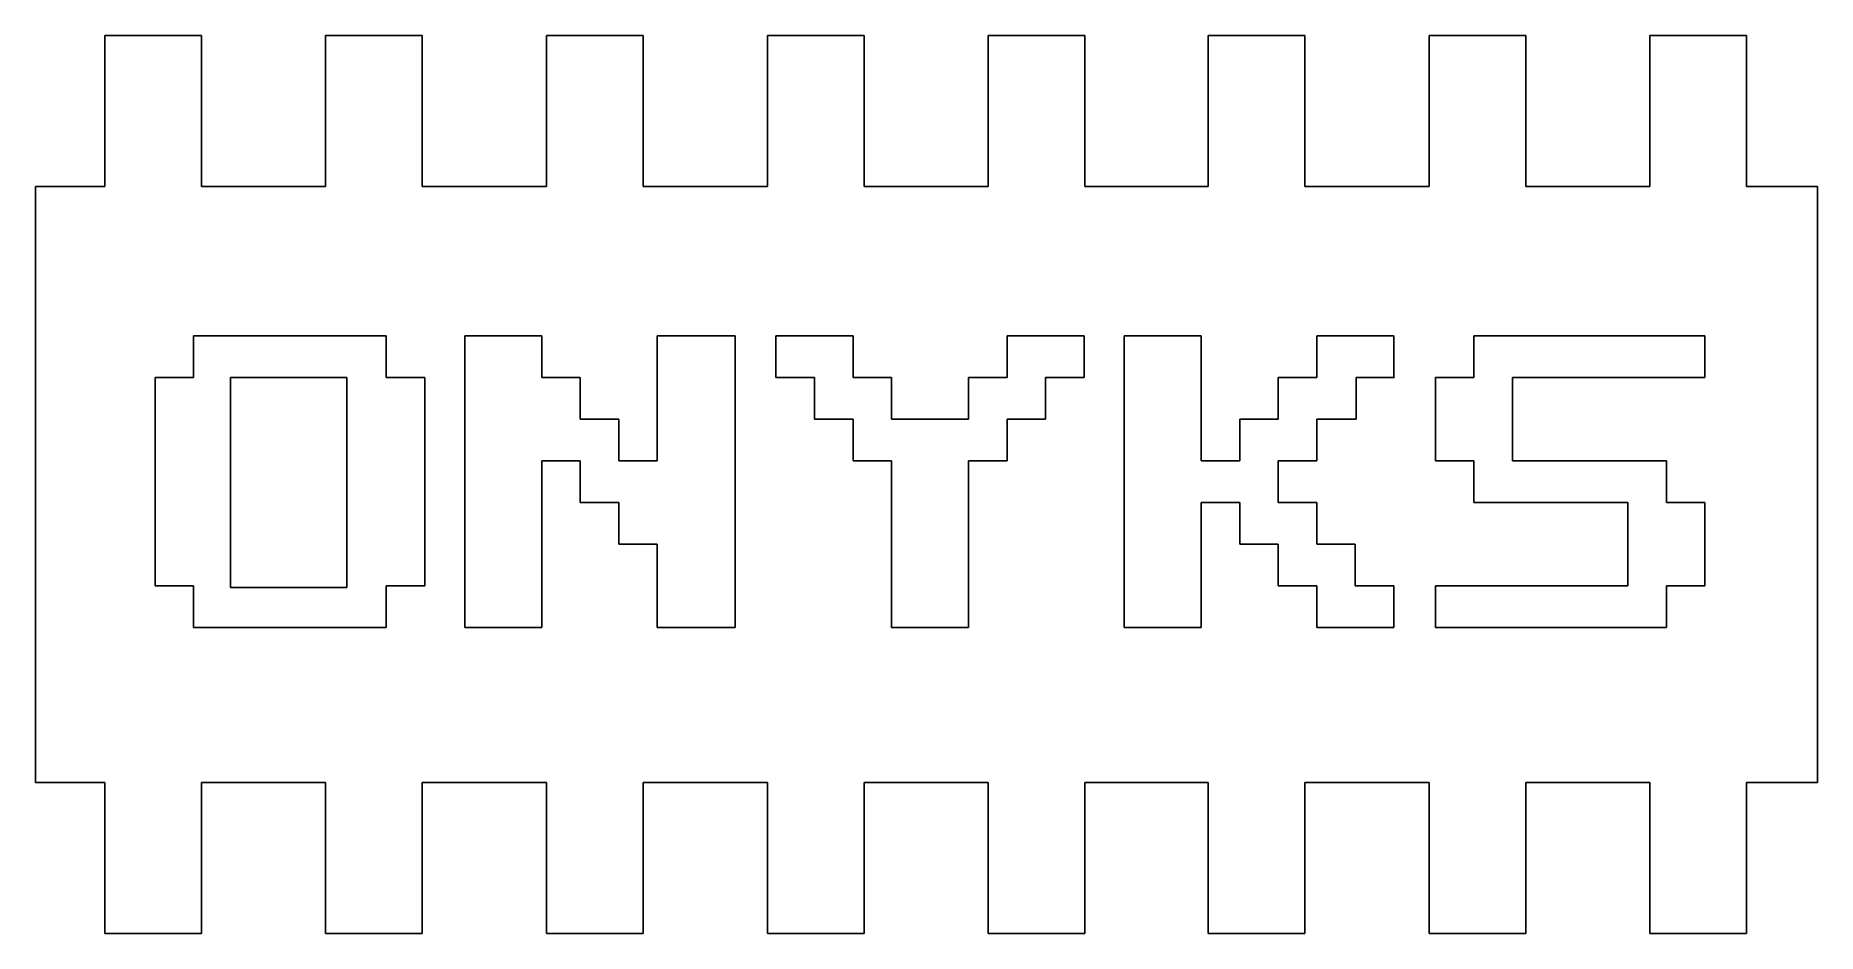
# Model space of a CAD drawing. Extents: x 0 to 1519, y 0 to 765.
import ezdxf

# ---------------------------------------------------------------- set-up
doc = ezdxf.new("R2010")
doc.units = 0

msp = doc.modelspace()

# ---------------------------------------------------------------- linework, layer by layer
at = {"layer": 'Layer 1'}
for p, q in [((141.412, 765.361), (58.9773, 765.361)), ((58.9773, 765.361), (58.9773, 636.683)), ((141.412, 636.683), (141.412, 765.361)), ((329.736, 765.361), (247.302, 765.361)), ((247.302, 765.361), (247.302, 636.683)), ((329.736, 636.683), (329.736, 765.361)), ((518.06, 765.361), (435.626, 765.361)), ((435.626, 765.361), (435.626, 636.683)), ((518.06, 636.683), (518.06, 765.361)), ((706.384, 765.361), (623.951, 765.361)), ((623.951, 765.361), (623.951, 636.683)), ((706.384, 636.683), (706.384, 765.361)), ((894.71, 765.361), (812.275, 765.361)), ((812.275, 765.361), (812.275, 636.683)), ((894.71, 636.683), (894.71, 765.361)), ((1082.36, 765.361), (999.93, 765.361)), ((999.93, 765.361), (999.93, 636.683)), ((1082.36, 636.683), (1082.36, 765.361)), ((1270.69, 765.361), (1188.25, 765.361)), ((1188.25, 765.361), (1188.25, 636.683)), ((1270.69, 636.683), (1270.69, 765.361)), ((1376.58, 765.361), (1376.58, 636.683)), ((1459.01, 765.361), (1376.58, 765.361)), ((1459.01, 636.683), (1459.01, 765.361)), ((58.9773, 636.683), (0, 636.683)), ((0, 636.683), (0, 128.676)), ((247.302, 636.683), (141.412, 636.683)), ((435.626, 636.683), (329.736, 636.683)), ((623.951, 636.683), (518.06, 636.683)), ((812.275, 636.683), (706.384, 636.683)), ((999.93, 636.683), (894.71, 636.683)), ((1188.25, 636.683), (1082.36, 636.683)), ((1376.58, 636.683), (1270.69, 636.683)), ((1519.33, 636.683), (1459.01, 636.683)), ((1519.33, 128.676), (1519.33, 636.683)), ((134.709, 473.827), (134.709, 509.347)), ((134.709, 509.347), (298.906, 509.347)), ((298.906, 509.347), (298.906, 473.827)), ((365.926, 260.705), (365.926, 509.347)), ((365.926, 509.347), (431.605, 509.347)), ((431.605, 509.347), (431.605, 473.827)), ((530.123, 402.786), (530.123, 509.347)), ((530.123, 509.347), (596.473, 509.347)), ((596.473, 509.347), (596.473, 260.705)), ((631.322, 473.827), (631.322, 509.347)), ((631.322, 509.347), (697.001, 509.347)), ((697.001, 509.347), (697.001, 473.827)), ((828.36, 473.827), (828.36, 509.347)), ((828.36, 509.347), (894.039, 509.347)), ((894.039, 509.347), (894.039, 473.827)), ((928.218, 260.705), (928.218, 509.347)), ((928.218, 509.347), (993.898, 509.347)), ((993.898, 509.347), (993.898, 402.786)), ((1092.42, 473.827), (1092.42, 509.347)), ((1092.42, 509.347), (1158.1, 509.347)), ((1158.1, 509.347), (1158.1, 473.827)), ((1226.46, 473.827), (1226.46, 509.347)), ((1226.46, 509.347), (1423.49, 509.347)), ((1423.49, 509.347), (1423.49, 473.827)), ((101.87, 331.745), (101.87, 473.827)), ((101.87, 473.827), (134.709, 473.827)), ((199.048, 473.827), (166.208, 473.827)), ((166.208, 473.827), (166.208, 294.886)), ((265.397, 473.827), (199.048, 473.827)), ((265.397, 294.886), (265.397, 473.827)), ((298.906, 473.827), (331.746, 473.827)), ((331.746, 473.827), (331.746, 296.225)), ((431.605, 473.827), (464.445, 473.827)), ((464.445, 473.827), (464.445, 438.306)), ((664.162, 473.827), (631.322, 473.827)), ((664.162, 438.306), (664.162, 473.827)), ((697.001, 473.827), (729.841, 473.827)), ((729.841, 473.827), (729.841, 438.306)), ((795.521, 438.306), (795.521, 473.827)), ((795.521, 473.827), (828.36, 473.827)), ((894.039, 473.827), (861.2, 473.827)), ((861.2, 473.827), (861.2, 438.306)), ((1059.58, 438.306), (1059.58, 473.827)), ((1059.58, 473.827), (1092.42, 473.827)), ((1158.77, 473.827), (1125.93, 473.827)), ((1125.93, 473.827), (1125.93, 438.306)), ((1158.1, 473.827), (1158.77, 473.827)), ((1193.62, 438.306), (1193.62, 473.827)), ((1193.62, 473.827), (1226.46, 473.827)), ((1423.49, 473.827), (1259.29, 473.827)), ((1259.29, 473.827), (1259.29, 402.786)), ((464.445, 438.306), (497.283, 438.306)), ((497.283, 438.306), (497.283, 402.786)), ((697.001, 438.306), (664.162, 438.306)), ((697.001, 402.786), (697.001, 438.306)), ((729.841, 438.306), (762.681, 438.306)), ((762.681, 438.306), (795.521, 438.306)), ((861.2, 438.306), (828.36, 438.306)), ((828.36, 438.306), (828.36, 402.786)), ((1026.74, 402.786), (1026.74, 438.306)), ((1026.74, 438.306), (1059.58, 438.306)), ((1125.93, 438.306), (1092.42, 438.306)), ((1092.42, 438.306), (1092.42, 402.786)), ((1193.62, 402.786), (1193.62, 438.306)), ((464.445, 402.786), (431.605, 402.786)), ((431.605, 402.786), (431.605, 260.705)), ((464.445, 367.266), (464.445, 402.786)), ((497.283, 402.786), (530.123, 402.786)), ((729.841, 402.786), (697.001, 402.786)), ((729.841, 260.705), (729.841, 402.786)), ((828.36, 402.786), (795.521, 402.786)), ((795.521, 402.786), (795.521, 260.705)), ((993.898, 402.786), (1026.74, 402.786)), ((1092.42, 402.786), (1059.58, 402.786)), ((1059.58, 402.786), (1059.58, 367.266)), ((1226.46, 402.786), (1193.62, 402.786)), ((1226.46, 367.266), (1226.46, 402.786)), ((1259.29, 402.786), (1390.65, 402.786)), ((1390.65, 402.786), (1390.65, 367.266)), ((497.283, 367.266), (464.445, 367.266)), ((497.283, 331.745), (497.283, 367.266)), ((1026.74, 367.266), (993.898, 367.266)), ((993.898, 367.266), (993.898, 260.705)), ((1026.74, 331.745), (1026.74, 367.266)), ((1059.58, 367.266), (1092.42, 367.266)), ((1092.42, 367.266), (1092.42, 331.745)), ((1357.81, 367.266), (1226.46, 367.266)), ((1357.81, 296.225), (1357.81, 367.266)), ((1390.65, 367.266), (1423.49, 367.266)), ((1423.49, 367.266), (1423.49, 296.225)), ((101.87, 296.225), (101.87, 331.745)), ((530.123, 331.745), (497.283, 331.745)), ((530.123, 260.705), (530.123, 331.745)), ((1059.58, 331.745), (1026.74, 331.745)), ((1059.58, 296.225), (1059.58, 331.745)), ((1092.42, 331.745), (1125.26, 331.745)), ((1125.26, 331.745), (1125.26, 296.225)), ((134.709, 296.225), (101.87, 296.225)), ((134.709, 260.705), (134.709, 296.225)), ((166.208, 294.886), (265.397, 294.886)), ((331.746, 296.225), (298.906, 296.225)), ((298.906, 296.225), (298.906, 260.705)), ((1092.42, 296.225), (1059.58, 296.225)), ((1092.42, 260.705), (1092.42, 296.225)), ((1125.26, 296.225), (1158.1, 296.225)), ((1158.1, 296.225), (1158.1, 260.705)), ((1193.62, 260.705), (1193.62, 296.225)), ((1193.62, 296.225), (1357.81, 296.225)), ((1423.49, 296.225), (1390.65, 296.225)), ((1390.65, 296.225), (1390.65, 260.705)), ((298.906, 260.705), (134.709, 260.705)), ((431.605, 260.705), (365.926, 260.705)), ((596.473, 260.705), (530.123, 260.705)), ((795.521, 260.705), (729.841, 260.705)), ((993.898, 260.705), (928.218, 260.705)), ((1158.1, 260.705), (1092.42, 260.705)), ((1390.65, 260.705), (1193.62, 260.705)), ((0, 128.676), (58.9773, 128.676)), ((58.9773, 128.676), (58.9773, -0.000895)), ((141.412, -0.000895), (141.412, 128.676)), ((141.412, 128.676), (247.302, 128.676)), ((247.302, 128.676), (247.302, -0.000895)), ((329.736, -0.000895), (329.736, 128.676)), ((329.736, 128.676), (435.626, 128.676)), ((435.626, 128.676), (435.626, -0.000895)), ((518.06, -0.000895), (518.06, 128.676)), ((518.06, 128.676), (623.951, 128.676)), ((623.951, 128.676), (623.951, -0.000895)), ((706.386, -0.000895), (706.386, 128.676)), ((706.386, 128.676), (812.275, 128.676)), ((812.275, 128.676), (812.275, -0.000895)), ((894.71, -0.000895), (894.71, 128.676)), ((894.71, 128.676), (999.93, 128.676)), ((999.93, 128.676), (999.93, -0.000895)), ((1082.36, -0.000895), (1082.36, 128.676)), ((1082.36, 128.676), (1188.25, 128.676)), ((1188.25, 128.676), (1188.25, -0.000895)), ((1270.69, -0.000895), (1270.69, 128.676)), ((1270.69, 128.676), (1376.58, 128.676)), ((1376.58, 128.676), (1376.58, -0.000895)), ((1459.01, -0.000895), (1459.01, 128.676)), ((1459.01, 128.676), (1519.33, 128.676)), ((58.9773, -0.000895), (141.412, -0.000895)), ((247.302, -0.000895), (329.736, -0.000895)), ((435.626, -0.000895), (518.06, -0.000895)), ((623.951, -0.000895), (706.386, -0.000895)), ((812.275, -0.000895), (894.71, -0.000895)), ((999.93, -0.000895), (1082.36, -0.000895)), ((1188.25, -0.000895), (1270.69, -0.000895)), ((1376.58, -0.000895), (1459.01, -0.000895))]:
    msp.add_line(p, q, dxfattribs=at)

doc.saveas('drawing.dxf')
